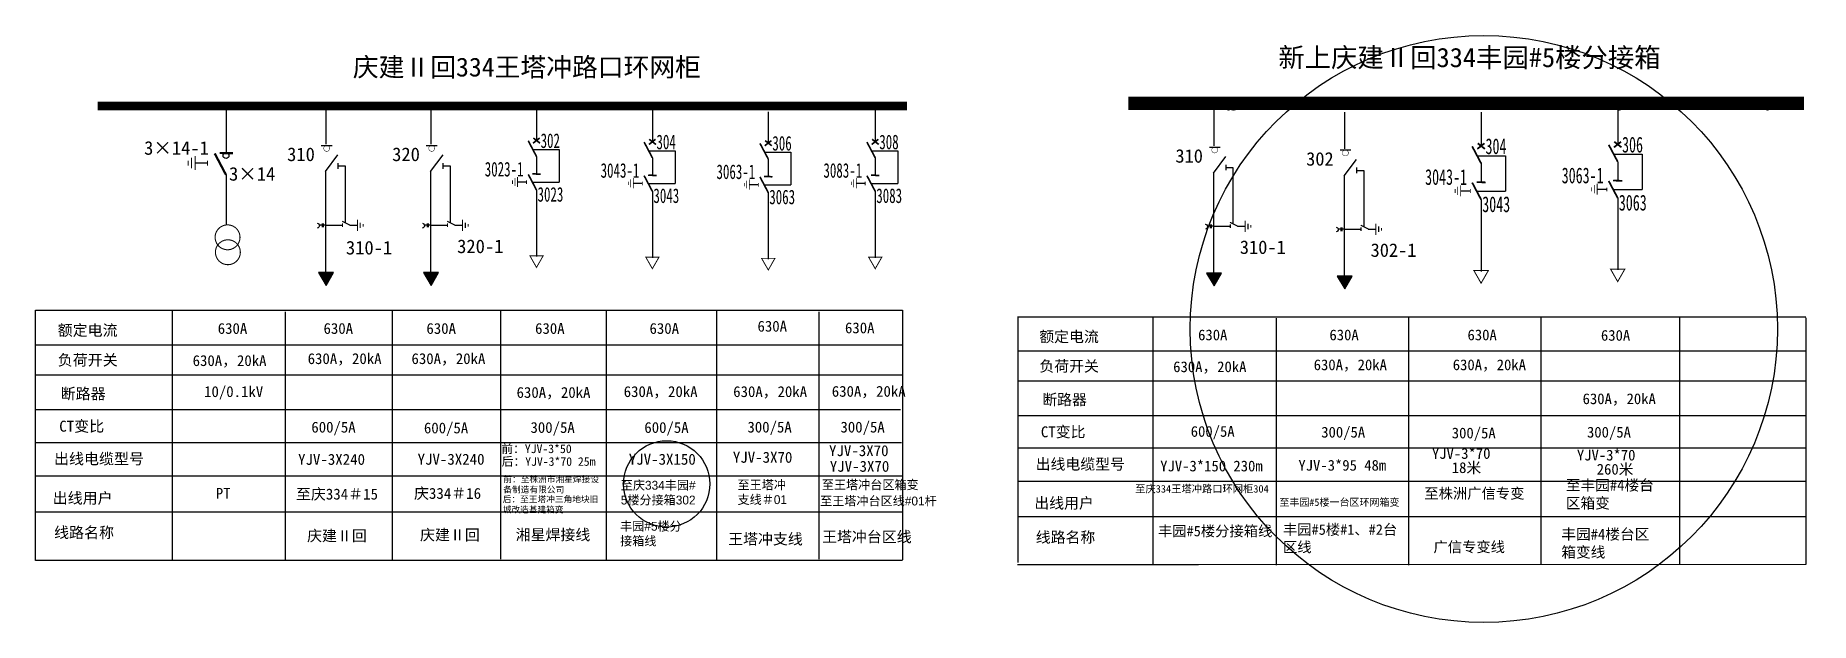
# Model space of a CAD drawing. Extents: x 378 to 702, y -140 to -32.
import ezdxf

# ---------------------------------------------------------------- set-up
doc = ezdxf.new("R2010")
doc.units = 0
doc.header["$LTSCALE"] = 0.774411
doc.layers.get('0').update_dxf_attribs({"linetype": 'CONTINUOUS'})
doc.layers.add('1', color=7, linetype='CONTINUOUS')
doc.layers.add('2', color=7, linetype='CONTINUOUS')
doc.styles.add('HZ', font='')
doc.styles.get("Standard").update_dxf_attribs({"font": '', "height": 2.5})
doc.styles.add('STYLE1', font='txt.shx', dxfattribs={"height": 2.6})
doc.styles.add('宋体', font='')
doc.styles.get('HZ').set_extended_font_data('楷体_GB2312')
doc.styles.get('Standard').set_extended_font_data('SimSun')
doc.styles.get('宋体').set_extended_font_data('SimSun')

# ---------------------------------------------------------------- blocks, each defined once
blk = doc.blocks.new('JD')
for points in [[(-2, 0.2), (-2, -0.2), (2, 0.2), (2, -0.2)], [(1, -1.2), (1, -0.8), (-1, -1.2), (-1, -0.8)], [(-0.5, -1.8), (-0.5, -2.2), (0.5, -1.8), (0.5, -2.2)]]:
    blk.add_trace(points)

msp = doc.modelspace()

# ---------------------------------------------------------------- hatches: boundary and pattern name
for points in [[(430.72, -78.11), (432.09, -75.74), (429.35, -75.74)], [(449.92, -78.11), (451.29, -75.74), (448.55, -75.74)], [(593.04, -78.21), (594.4, -75.86), (591.69, -75.86)], [(616.94, -78.75), (618.3, -76.4), (615.58, -76.4)]]:
    msp.add_hatch(color=7).paths.add_polyline_path(points)

# ---------------------------------------------------------------- linework, layer by layer
for p, q in [((412.43, -46.11), (412.43, -54.06)), ((469.19, -45.87), (469.19, -51.71)), ((490.37, -46.11), (490.37, -51.95)), ((511.56, -46.34), (511.56, -52.19)), ((531.11, -46.11), (531.11, -51.95)), ((641.86, -46.42), (641.86, -52.73)), ((666.83, -46.13), (666.83, -52.44)), ((429.85, -52.49), (431.83, -52.49)), ((449.05, -52.49), (451.03, -52.49)), ((468.53, -53.26), (473.33, -53.26)), ((469.19, -54.53), (469.19, -57.74)), ((473.33, -53.26), (473.33, -59.23)), ((489.71, -53.5), (494.51, -53.5)), ((490.37, -54.76), (490.37, -57.97)), ((494.51, -53.5), (494.51, -59.46)), ((510.89, -53.74), (515.69, -53.74)), ((511.56, -55), (511.56, -58.21)), ((515.69, -53.74), (515.69, -59.7)), ((530.44, -53.5), (535.25, -53.5)), ((531.11, -54.76), (531.11, -57.97)), ((535.25, -53.5), (535.25, -59.46)), ((592.19, -52.8), (594.15, -52.8)), ((616.08, -53.33), (618.04, -53.33)), ((641.14, -54.41), (646.34, -54.41)), ((646.34, -54.41), (646.34, -60.85)), ((666.11, -54.12), (671.3, -54.12)), ((671.3, -54.12), (671.3, -60.56)), ((409.02, -55.77), (406.81, -55.77)), ((412.43, -57.89), (412.43, -67.07)), ((432.87, -55.75), (432.87, -56.77)), ((432.89, -56.26), (434.2, -56.26)), ((434.2, -56.26), (434.2, -66.64)), ((452.07, -55.75), (452.07, -56.77)), ((452.09, -56.26), (453.4, -56.26)), ((453.4, -56.26), (453.4, -66.64)), ((595.17, -56.03), (595.17, -57.05)), ((595.2, -56.54), (596.5, -56.54)), ((596.5, -56.54), (596.5, -66.83)), ((619.07, -56.57), (619.07, -57.58)), ((619.09, -57.08), (620.4, -57.08)), ((620.4, -57.08), (620.4, -67.37)), ((641.86, -55.77), (641.86, -59.24)), ((666.83, -55.48), (666.83, -58.95)), ((467.36, -59.22), (465.73, -59.22)), ((468.44, -59.23), (473.33, -59.23)), ((469.19, -60.66), (469.19, -72.82)), ((488.54, -59.46), (486.91, -59.46)), ((489.62, -59.46), (494.51, -59.46)), ((490.37, -60.9), (490.37, -73.05)), ((509.72, -59.7), (508.09, -59.7)), ((510.8, -59.7), (515.69, -59.7)), ((511.56, -61.14), (511.56, -73.29)), ((529.27, -59.46), (527.64, -59.46)), ((530.35, -59.46), (535.25, -59.46)), ((531.11, -60.9), (531.11, -73.05)), ((639.88, -60.85), (638.12, -60.85)), ((641.04, -60.85), (646.34, -60.85)), ((664.84, -60.56), (663.09, -60.56)), ((666.01, -60.56), (671.3, -60.56)), ((641.86, -62.4), (641.86, -75.54)), ((666.83, -62.11), (666.83, -75.25)), ((430.72, -67.11), (433.73, -67.11)), ((435.06, -67.08), (436.44, -67.08)), ((449.92, -67.11), (452.93, -67.11)), ((454.26, -67.08), (455.64, -67.08)), ((593.04, -67.3), (596.03, -67.3)), ((597.35, -67.27), (598.72, -67.27)), ((616.94, -67.83), (619.92, -67.83)), ((621.24, -67.8), (622.61, -67.8))]:
    msp.add_line(p, q)
at = {"color": 7}
for p, q in [((430.76, -52.26), (430.76, -45.5)), ((449.96, -52.26), (449.96, -45.5)), ((593.08, -52.58), (593.08, -45.87)), ((616.98, -53.11), (616.98, -46.4))]:
    msp.add_line(p, q, dxfattribs=at)
at = {"color": 0}
for p, q in [((430.63, -57.28), (430.63, -76.16)), ((449.83, -57.28), (449.83, -76.16)), ((592.95, -57.55), (592.95, -76.28)), ((616.85, -58.09), (616.85, -76.81)), ((402.58, -82.65), (402.58, -128.4)), ((423.27, -82.91), (423.27, -128.47)), ((581.86, -83.85), (581.86, -129.23)), ((604.43, -84.11), (604.43, -129.29)), ((377.61, -88.95), (395.79, -88.95)), ((395.7, -88.95), (411.05, -88.95)), ((408.02, -88.95), (536.15, -88.95)), ((557.09, -90.1), (575.12, -90.1)), ((575.04, -90.1), (590.25, -90.1)), ((587.25, -90.1), (701.21, -90.1)), ((377.61, -94.47), (395.71, -94.47)), ((395.63, -94.47), (410.97, -94.47)), ((410.71, -94.47), (536.08, -94.47)), ((557.09, -95.57), (575.05, -95.57)), ((574.96, -95.57), (590.18, -95.57)), ((589.92, -95.57), (701.21, -95.57)), ((377.61, -106.83), (395.58, -106.83)), ((395.5, -106.83), (410.84, -106.83)), ((410.58, -106.83), (535.94, -106.83)), ((557.09, -107.83), (574.92, -107.83)), ((574.83, -107.83), (590.05, -107.83)), ((589.79, -107.83), (701.21, -107.83))]:
    msp.add_line(p, q, dxfattribs=at)
for points, const_width in [([(388.94, -45.28), (536.91, -45.28)], 1.61), ([(577.4, -44.81), (700.88, -44.81)], 2.4), ([(469.19, -54.53), (467.68, -51.65)], 0.303), ([(469.77, -51.15), (468.55, -52.1)], 0.303), ([(468.62, -51.15), (469.84, -52.1)], 0.303), ([(490.37, -54.76), (488.86, -51.89)], 0.303), ([(490.95, -51.38), (489.73, -52.34)], 0.303), ([(489.8, -51.38), (491.02, -52.34)], 0.303), ([(512.13, -51.62), (510.91, -52.57)], 0.303), ([(510.98, -51.62), (512.2, -52.57)], 0.303), ([(531.11, -54.76), (529.59, -51.89)], 0.303), ([(531.68, -51.38), (530.46, -52.33)], 0.303), ([(530.54, -51.38), (531.75, -52.33)], 0.303), ([(667.45, -51.83), (666.14, -52.86)], 0.327), ([(666.21, -51.83), (667.53, -52.86)], 0.327), ([(406.15, -54.75), (406.15, -56.68)], 0.18), ([(406.79, -54.45), (406.79, -56.98)], 0.18), ([(412.43, -57.89), (410.37, -53.98)], 0.412), ([(413.69, -53.91), (411.25, -53.89)], 0.412), ([(429.85, -52.49), (431.83, -52.49)], 0.168), ([(449.05, -52.49), (451.03, -52.49)], 0.168), ([(511.56, -55), (510.04, -52.13)], 0.303), ([(592.19, -52.8), (594.15, -52.8)], 0.167), ([(616.08, -53.33), (618.04, -53.33)], 0.167), ([(641.86, -55.77), (640.23, -52.67)], 0.327), ([(642.48, -52.12), (641.17, -53.15)], 0.327), ([(641.25, -52.12), (642.56, -53.15)], 0.327), ([(666.83, -55.48), (665.19, -52.38)], 0.327), ([(405.5, -55.29), (405.5, -56.19)], 0.18), ([(409.02, -55.32), (409.02, -56.21)], 0.18), ([(465.72, -58.26), (465.72, -60.12)], 0.132), ([(469.19, -60.66), (467.68, -57.79)], 0.303), ([(469.97, -57.76), (468.42, -57.71)], 0.303), ([(490.37, -60.9), (488.86, -58.03)], 0.303), ([(491.15, -58), (489.6, -57.95)], 0.303), ([(511.56, -61.14), (510.04, -58.26)], 0.303), ([(512.33, -58.23), (510.78, -58.18)], 0.303), ([(531.11, -60.9), (529.59, -58.03)], 0.303), ([(531.88, -58), (530.34, -57.95)], 0.303), ([(464.8, -58.88), (464.8, -59.53)], 0.132), ([(465.24, -58.48), (465.24, -59.9)], 0.132), ([(467.36, -58.9), (467.36, -59.55)], 0.132), ([(485.98, -59.11), (485.98, -59.77)], 0.132), ([(486.42, -58.71), (486.42, -60.14)], 0.132), ([(486.9, -58.49), (486.9, -60.35)], 0.132), ([(488.54, -59.13), (488.54, -59.79)], 0.132), ([(507.16, -59.35), (507.16, -60.01)], 0.132), ([(507.6, -58.95), (507.6, -60.37)], 0.132), ([(508.08, -58.73), (508.08, -60.59)], 0.132), ([(509.72, -59.37), (509.72, -60.03)], 0.132), ([(526.72, -59.11), (526.72, -59.77)], 0.132), ([(527.16, -58.71), (527.16, -60.14)], 0.132), ([(527.63, -58.49), (527.63, -60.35)], 0.132), ([(529.27, -59.13), (529.27, -59.79)], 0.132), ([(637.12, -60.47), (637.12, -61.18)], 0.143), ([(637.59, -60.04), (637.59, -61.58)], 0.143), ([(638.11, -59.8), (638.11, -61.81)], 0.143), ([(639.88, -60.49), (639.88, -61.2)], 0.143), ([(641.86, -62.4), (640.23, -59.3)], 0.327), ([(642.7, -59.27), (641.03, -59.21)], 0.327), ([(662.09, -60.18), (662.09, -60.89)], 0.143), ([(662.56, -59.75), (662.56, -61.29)], 0.143), ([(663.07, -59.51), (663.07, -61.52)], 0.143), ([(664.84, -60.2), (664.84, -60.91)], 0.143), ([(666.83, -62.11), (665.19, -59.01)], 0.327), ([(667.67, -58.98), (666, -58.92)], 0.327), ([(433.67, -66.37), (435.14, -67.11)], 0.22), ([(433.73, -66.77), (433.73, -67.45)], 0.22), ([(452.87, -66.37), (454.34, -67.11)], 0.22), ([(452.93, -66.77), (452.93, -67.45)], 0.22), ([(595.97, -66.57), (597.43, -67.3)], 0.219), ([(596.03, -66.96), (596.03, -67.63)], 0.219), ([(619.87, -67.1), (621.33, -67.83)], 0.219), ([(619.92, -67.5), (619.92, -68.17)], 0.219)]:
    msp.add_lwpolyline(points, dxfattribs=dict(const_width=const_width))
for points, const_width in [([(430.29, -53.04, 1), (431.38, -53.04, 1)], 0.0841), ([(449.49, -53.04, 1), (450.58, -53.04, 1)], 0.0841), ([(592.62, -53.34, 1), (593.7, -53.34, 1)], 0.0834), ([(616.51, -53.88, 1), (617.6, -53.88, 1)], 0.0834), ([(414.99, -69.31, -1), (410.44, -69.31, -1)], 0.193), ([(415.05, -72.04, -1), (410.5, -72.04, -1)], 0.193)]:
    msp.add_lwpolyline(points, format="xyb", close=True, dxfattribs=dict(const_width=const_width))
for points in [[(429.12, -66.72, -0.877934), (429.13, -67.61)], [(448.32, -66.72, -0.877934), (448.33, -67.61)], [(591.46, -66.91, -0.877934), (591.47, -67.8)], [(615.35, -67.45, -0.877934), (615.37, -68.33)]]:
    msp.add_lwpolyline(points, format="xyb")
for points in [[(429.98, -67.1), (429.51, -67.1)], [(429.98, -66.79), (429.98, -67.46)], [(430.18, -66.79), (430.18, -67.46)], [(430.71, -67.1), (430.18, -67.1)], [(449.18, -67.1), (448.71, -67.1)], [(449.18, -66.79), (449.18, -67.46)], [(449.38, -66.79), (449.38, -67.46)], [(449.92, -67.1), (449.38, -67.1)], [(592.31, -67.29), (591.85, -67.29)], [(592.31, -66.98), (592.31, -67.64)], [(592.51, -66.98), (592.51, -67.64)], [(593.04, -67.29), (592.51, -67.29)], [(616.2, -67.82), (615.74, -67.82)], [(616.2, -67.52), (616.2, -68.18)], [(616.41, -67.52), (616.41, -68.18)], [(616.94, -67.82), (616.41, -67.82)]]:
    msp.add_lwpolyline(points)
for points, const_width in [([(467.98, -72.69), (469.19, -74.82), (470.41, -72.69)], 0.17), ([(489.16, -72.92), (490.37, -75.05), (491.59, -72.92)], 0.17), ([(510.34, -73.16), (511.56, -75.29), (512.77, -73.16)], 0.17), ([(529.89, -72.92), (531.11, -75.05), (532.33, -72.92)], 0.17), ([(640.55, -75.4), (641.86, -77.7), (643.18, -75.4)], 0.184), ([(665.52, -75.11), (666.83, -77.41), (668.15, -75.11)], 0.184)]:
    msp.add_lwpolyline(points, close=True, dxfattribs=dict(at, const_width=const_width))
at = {"color": 7}
for points in [[(430.72, -78.11), (432.09, -75.74), (429.35, -75.74)], [(449.92, -78.11), (451.29, -75.74), (448.55, -75.74)], [(593.04, -78.21), (594.4, -75.86), (591.69, -75.86)], [(616.94, -78.75), (618.3, -76.4), (615.58, -76.4)]]:
    msp.add_lwpolyline(points, close=True, dxfattribs=at)
at = {"color": 1, "linetype": 'Continuous'}
for centre, radius in [((642.36, -86.08), 53.68), ((492.99, -114.41), 7.89)]:
    msp.add_circle(centre, radius, dxfattribs=at)
for centre, radius in [((595.71, -44.84), 1.19), ((596.45, -44.84), 1.19), ((596.74, -44.84), 1.19), ((667.07, -44.84), 1.19), ((667.19, -44.84), 1.19), ((694.2, -44.84), 1.19), ((412.43, -54.36), 0.537)]:
    msp.add_circle(centre, radius)
at = {"layer": '1'}
for points in [[(429.11, -66.71, -0.877934), (429.13, -67.6)], [(448.32, -66.71, -0.877934), (448.33, -67.6)], [(591.45, -66.9, -0.877934), (591.47, -67.79)], [(615.35, -67.44, -0.877934), (615.37, -68.32)]]:
    msp.add_lwpolyline(points, format="xyb", dxfattribs=at)
at = {"layer": '2'}
for p, q in [((430.63, -57.28), (432.9, -54.24)), ((449.83, -57.28), (452.1, -54.24)), ((592.95, -57.55), (595.21, -54.53)), ((616.85, -58.09), (619.11, -55.07)), ((377.61, -82.65), (395.71, -82.65)), ((377.61, -128.4), (377.61, -82.65)), ((395.63, -82.65), (410.97, -82.65)), ((410.71, -82.65), (536.08, -82.65)), ((442.79, -82.69), (442.79, -128.47)), ((462.6, -82.84), (462.6, -128.17)), ((481.9, -82.84), (481.9, -128.32)), ((502.08, -82.84), (502.08, -128.32)), ((520.82, -82.93), (520.82, -128.17)), ((536.08, -82.65), (536.08, -128.32)), ((557.09, -83.85), (575.05, -83.85)), ((557.2, -83.86), (557.2, -128.81)), ((574.96, -83.85), (590.18, -83.85)), ((589.92, -83.85), (701.21, -83.85)), ((628.62, -83.9), (628.62, -129.29)), ((652.8, -84.04), (652.8, -129)), ((678.1, -84.04), (678.1, -129.15)), ((701.21, -84.02), (701.21, -129.12)), ((377.61, -100.82), (407.8, -100.82)), ((395.25, -100.82), (410.59, -100.82)), ((410.33, -100.82), (535.7, -100.82)), ((557.09, -101.88), (587.03, -101.88)), ((574.58, -101.88), (589.8, -101.88)), ((589.54, -101.88), (701.21, -101.88)), ((377.61, -112.93), (535.97, -112.93)), ((557.09, -113.89), (701.21, -113.89)), ((395.71, -119.55), (377.61, -119.55)), ((410.97, -119.55), (395.63, -119.55)), ((536.08, -119.55), (410.71, -119.55)), ((575.05, -120.45), (557.09, -120.45)), ((590.18, -120.45), (574.96, -120.45)), ((701.21, -120.45), (589.92, -120.45)), ((395.71, -128.4), (377.61, -128.4)), ((410.97, -128.4), (395.63, -128.4)), ((536.08, -128.4), (410.71, -128.4)), ((575.05, -129.23), (557.09, -129.23)), ((590.18, -129.23), (574.96, -129.23)), ((701.21, -129.12), (589.92, -129.23))]:
    msp.add_line(p, q, dxfattribs=at)

# ---------------------------------------------------------------- block references
at = {"rotation": 90}
for p, xscale, yscale, zscale in [((436.46, -67.12), 0.5142521719740216, 0.5142521719740216, 0.5142521720648358), ((455.66, -67.12), 0.5142521719740216, 0.5142521719740216, 0.5142521720648358), ((598.74, -67.31), 0.5100021540238231, 0.5100021540238231, 0.5100021541138866), ((622.63, -67.84), 0.5100021540238231, 0.5100021540238231, 0.5100021541138866)]:
    msp.add_blockref('JD', p, dxfattribs=dict(at, xscale=xscale, yscale=yscale, zscale=zscale))

# ---------------------------------------------------------------- texts
for s, height, p in [('庆建Ⅱ回334王塔冲路口环网柜', 3.4566, (435.62, -39.9)), ('YJV-3X240', 2, (425.6, -110.92)), ('YJV-3X240', 2, (447.45, -110.9)), ('YJV-3X150', 2, (486.06, -110.9)), ('YJV-3X70', 2, (505.08, -110.54)), ('YJV-3X70', 2, (522.66, -109.33)), ('YJV-3X70', 2, (522.8, -112.19)), ('至庆334＃15', 2, (425.23, -117.27)), ('庆334＃16', 2, (446.8, -117.14)), ('庆建Ⅱ回', 2, (427.26, -124.89)), ('庆建Ⅱ回', 2, (447.9, -124.73)), ('湘星焊接线', 2, (465.38, -124.7)), ('王塔冲支线', 2, (504.22, -125.48)), ('王塔冲台区线', 2, (521.39, -125.08))]:
    msp.add_text(s, height=height).set_placement(p)
at = {"color": 0}
for s, height, p in [('3×14-1', 2.487, (397.46, -54.21)), ('310', 2.487, (423.6, -55.37)), ('320', 2.487, (442.8, -55.37)), ('310', 2.466, (585.98, -55.66)), ('302', 2.466, (609.88, -56.2)), ('3×14', 2.487, (412.98, -58.95)), ('310-1', 2.487, (434.35, -72.45)), ('320-1', 2.487, (454.68, -72.2)), ('310-1', 2.466, (597.76, -72.35)), ('302-1', 2.466, (621.66, -72.88)), ('630A', 1.984, (410.92, -86.97)), ('630A', 1.984, (430.26, -86.97)), ('630A', 1.984, (449.07, -86.97)), ('630A', 1.984, (468.93, -86.97)), ('630A', 1.984, (489.85, -86.97)), ('630A', 1.984, (509.59, -86.56)), ('630A', 1.984, (525.58, -86.86)), ('630A', 1.967, (590.13, -88.14)), ('630A', 1.967, (614.14, -88.14)), ('630A', 1.967, (639.38, -88.14)), ('630A', 1.967, (663.77, -88.22)), ('630A，20kA', 1.984, (406.33, -92.85)), ('630A，20kA', 1.984, (427.36, -92.49)), ('630A，20kA', 1.984, (446.34, -92.49)), ('630A，20kA', 1.967, (585.58, -93.97)), ('630A，20kA', 1.967, (611.26, -93.61)), ('630A，20kA', 1.967, (636.68, -93.61)), ('10/0.1kV', 1.984, (408.43, -98.52)), ('630A，20kA', 1.984, (465.55, -98.67)), ('630A，20kA', 1.984, (485.13, -98.52)), ('630A，20kA', 1.984, (505.15, -98.52)), ('630A，20kA', 1.984, (523.17, -98.47)), ('630A，20kA', 1.967, (660.42, -99.82)), ('600/5A', 1.984, (428.03, -105.02)), ('600/5A', 1.984, (448.61, -105.16)), ('300/5A', 1.984, (468.09, -105.08)), ('600/5A', 1.984, (488.9, -105.08)), ('300/5A', 1.984, (507.75, -105.01)), ('300/5A', 1.984, (524.75, -105.01)), ('600/5A', 1.967, (588.78, -105.79)), ('300/5A', 1.967, (612.64, -105.93)), ('300/5A', 1.967, (661.22, -105.93)), ('300/5A', 1.967, (636.5, -106.08)), ('PT', 1.984, (410.56, -117.13))]:
    msp.add_text(s, height=height, dxfattribs=at).set_placement(p)
at = {"style": '宋体', "width": 0.65}
for s, height, p in [('302', 2.669, (469.94, -52.97)), ('304', 2.669, (491.12, -53.2)), ('306', 2.669, (512.3, -53.44)), ('308', 2.669, (531.85, -53.2)), ('304', 2.884, (642.67, -54.09)), ('306', 2.884, (667.63, -53.8)), ('3023-1', 2.669, (459.73, -58.18)), ('3043-1', 2.669, (480.91, -58.41)), ('3063-1', 2.669, (502.09, -58.65)), ('3083-1', 2.669, (521.64, -58.41)), ('3043-1', 2.884, (631.63, -59.72)), ('3063-1', 2.884, (656.6, -59.43)), ('3023', 2.669, (469.38, -62.79)), ('3043', 2.669, (490.56, -63.03)), ('3063', 2.669, (511.74, -63.26)), ('3083', 2.669, (531.3, -63.03)), ('3063', 2.884, (667.04, -64.41)), ('3043', 2.884, (642.07, -64.7))]:
    msp.add_text(s, height=height, dxfattribs=at).set_placement(p)
at = {"color": 0, "style": 'HZ'}
for s, height, p in [('额定电流', 2.009, (381.65, -87.31)), ('额定电流', 1.993, (561.1, -88.47)), ('负荷开关', 2.009, (381.67, -92.75)), ('负荷开关', 1.993, (561.12, -93.87)), ('断路器', 2.009, (382.2, -98.91)), ('断路器', 1.993, (561.65, -99.98)), ('CT变比', 2.009, (381.95, -104.86)), ('CT变比', 1.993, (561.39, -105.88)), ('出线电缆型号', 2.009, (380.99, -110.82)), ('出线电缆型号', 1.993, (560.44, -111.79)), ('出线用户', 2.009, (380.74, -118)), ('出线用户', 1.993, (560.19, -118.91)), ('线路名称', 2.009, (381, -124.3)), ('线路名称', 1.993, (560.46, -125.16))]:
    msp.add_text(s, height=height, dxfattribs=at).set_placement(p)
at = {"insert": (604.79, -34.65), "char_height": 2.2318, "width": 310.3011, "attachment_point": 1}
msp.add_mtext('{\\H1.584x;新上庆建Ⅱ回334丰园#5楼分接箱}', dxfattribs=at)
at = {"color": 0, "attachment_point": 1}
for s, insert, char_height, width in [('前：YJV-3*50', (462.76, -107.2), 1.574, 14.463), ('后：YJV-3*70 25m', (462.83, -109.53), 1.5739, 18.8306), ('YJV-3*150 230m', (583.2, -110.15), 1.9673, 20.0393), ('YJV-3*95 48m', (608.46, -110.02), 1.9673, 18.0787), ('{\\fSimSun|b0|i0|c134|p2;YJV-3*70}', (632.87, -107.86), 1.9673, 18.0787), ('{\\fSimSun|b0|i0|c134|p2;18米}', (636.5, -110.45), 1.9673, 18.0787), ('{\\fSimSun|b0|i0|c134|p2;YJV-3*70}', (659.37, -108.16), 1.9673, 18.0787), ('至丰园#4楼台区箱变', (657.35, -113.65), 1.967, 17.4964), ('{\\fSimSun|b0|i0|c134|p2;260米}', (663, -110.74), 1.9673, 18.0787), ('至庆334王塔冲路口环网柜304', (578.63, -114.62), 1.3771, 37.9689), ('丰园#4楼台区箱变线', (656.53, -122.62), 1.967, 17.0497)]:
    msp.add_mtext(s, dxfattribs=dict(at, insert=insert, char_height=char_height, width=width))
at = {"linetype": 'Continuous', "attachment_point": 1, "style": 'STYLE1'}
for s, insert, char_height, width in [('{\\fSimSun|b0|i0|c134|p2;前：至株洲市湘星焊接设备制造有限公司}', (463.13, -112.99), 1.1346, 18.2058), ('{\\f\uffbfﾬￌﾣﾤ_GB2312|b0|i0|c134|p49;至王塔冲支线＃01}', (505.94, -113.78), 1.6209, 10.0766), ('{\\f\uffbfﾬￌﾣﾤ_GB2312|b0|i0|c134|p49;至王塔冲台区箱变}', (521.36, -113.76), 1.6209, 21.7076), ('{\\fSimSun|b0|i0|c134|p2;后：至王塔冲三角地块旧城改造基建箱变}', (463.02, -116.65), 1.1346, 18.2058), ('{\\fSimSun|b0|i0|c134|p2;至庆\\f\uffbfﾬￌﾣﾤ_GB2312|b0|i0|c134|p49;334\\fSimSun|b0|i0|c134|p2;丰园\\f\uffbfﾬￌﾣﾤ_GB2312|b0|i0|c134|p49;#\\P5\\fSimSun|b0|i0|c134|p2;楼分接箱\\f\uffbfﾬￌﾣﾤ_GB2312|b0|i0|c134|p49;302}', (484.6, -113.85), 1.62086, 20.4444), ('{\\fSimSun|b0|i0|c134|p2;至王塔冲台区线\\f\uffbfﾬￌﾣﾤ_GB2312|b0|i0|c134|p49;#01\\fSimSun|b0|i0|c134|p2;杆}', (521.04, -116.73), 1.6209, 27.9738), ('{\\fSimSun|b0|i0|c134|p2;至株洲广信专变}', (631.49, -115.18), 1.9169, 21.9893), ('{\\fSimSun|b0|i0|c134|p2;至丰园#5楼一台区环网箱变}', (604.99, -117.09), 1.3418, 27.938), ('{\\f\uffbfﾬￌﾣﾤ_GB2312|b0|i0|c134|p49;丰园#5楼分\\P接箱线}', (484.48, -121.35), 1.6209, 27.4141), ('{\\fSimSun|b0|i0|c134|p2;丰园#5楼分接箱线}', (582.79, -122.07), 1.9169, 21.9893), ('{\\fSimSun|b0|i0|c134|p2;丰园#5楼#1、#2台区线}', (605.64, -121.8), 1.9169, 21.9893), ('{\\fSimSun|b0|i0|c134|p2;广信专变线}', (633.15, -124.97), 1.9169, 21.9893)]:
    msp.add_mtext(s, dxfattribs=dict(at, insert=insert, char_height=char_height, width=width))

doc.saveas('drawing.dxf')
